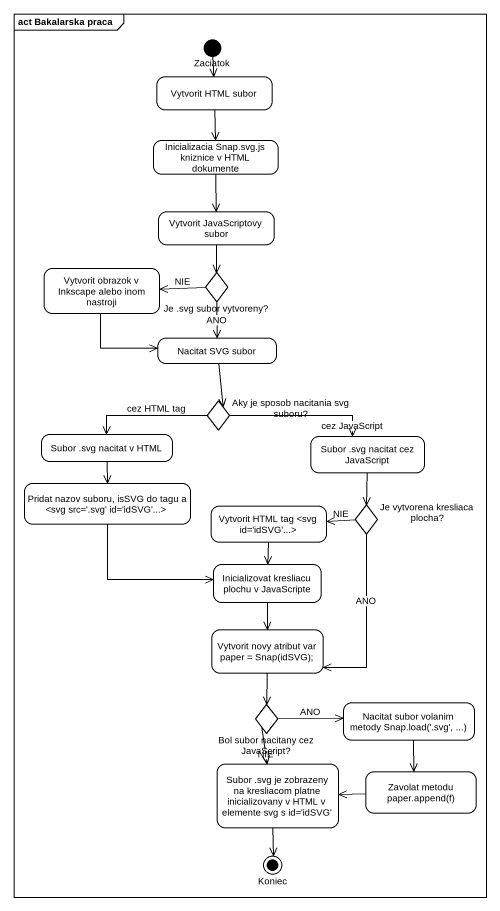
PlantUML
@startuml
mainframe act Bakalarska praca
hide empty description
state Zaciatok <<start>> #FFFFFF
state "Vytvorit HTML subor" as Vytvorit_HTML_subor #FFFFFF
state "Inicializacia Snap.svg.js kniznice v HTML dokumente" as Inicializacia_Snap_svg_js #FFFFFF
state "Vytvorit JavaScriptovy subor" as Vytvorit_JavaScriptovy_subor #FFFFFF
state "Vytvorit obrazok v Inkscape alebo inom nastroji" as Vytvorit_obrazok_v_Inkscape #FFFFFF
state "Je .svg subor vytvoreny?" as Je_svg_subor_vytvoreny <<choice>> #FFFFFF
state "Nacitat SVG subor" as Nacitat_SVG_subor #FFFFFF
state "Aky je sposob nacitania svg suboru?" as Aky_je_sposob_nacitania_svg <<choice>> #FFFFFF
state "Subor .svg nacitat v HTML" as Subor_svg_nacitat_v_HTML #FFFFFF
state "Subor .svg nacitat cez JavaScript" as Subor_svg_nacitat_cez #FFFFFF
state "Pridat nazov suboru, isSVG do tagu a <svg src='.svg' id='idSVG'...>" as Pridat_nazov_suboru_isSVG #FFFFFF
state "Vytvorit HTML tag <svg id='idSVG'...>" as Vytvorit_HTML_tag_svg_id #FFFFFF
state "Je vytvorena kresliaca plocha?" as Je_vytvorena_kresliaca <<choice>> #FFFFFF
state "Inicializovat kresliacu plochu v JavaScripte" as Inicializovat_kresliacu #FFFFFF
state "Vytvorit novy atribut var paper = Snap(idSVG);" as Vytvorit_novy_atribut_var #FFFFFF
state "Bol subor nacitany cez JavaScript?" as Bol_subor_nacitany_cez <<choice>> #FFFFFF
state "Nacitat subor volanim metody Snap.load('.svg', ...)" as Nacitat_subor_volanim #FFFFFF
state "Subor .svg je zobrazeny na kresliacom platne inicializovany v HTML v elemente svg s id='idSVG'" as Subor_svg_je_zobrazeny_na #FFFFFF
state "Zavolat metodu paper.append(f)" as Zavolat_metodu_paper_append #FFFFFF
state Koniec <<end>> #FFFFFF
Zaciatok --> Vytvorit_HTML_subor
Vytvorit_HTML_subor --> Inicializacia_Snap_svg_js
Inicializacia_Snap_svg_js --> Vytvorit_JavaScriptovy_subor
Vytvorit_JavaScriptovy_subor --> Je_svg_subor_vytvoreny
Vytvorit_obrazok_v_Inkscape -right-> Nacitat_SVG_subor
Je_svg_subor_vytvoreny -left-> Vytvorit_obrazok_v_Inkscape : NIE
Je_svg_subor_vytvoreny --> Nacitat_SVG_subor : ANO
Nacitat_SVG_subor --> Aky_je_sposob_nacitania_svg
Aky_je_sposob_nacitania_svg -left-> Subor_svg_nacitat_v_HTML : cez HTML tag
Aky_je_sposob_nacitania_svg -right-> Subor_svg_nacitat_cez : cez JavaScript
Subor_svg_nacitat_v_HTML --> Pridat_nazov_suboru_isSVG
Subor_svg_nacitat_cez --> Je_vytvorena_kresliaca
Pridat_nazov_suboru_isSVG -right-> Inicializovat_kresliacu
Vytvorit_HTML_tag_svg_id --> Inicializovat_kresliacu
Je_vytvorena_kresliaca -left-> Vytvorit_HTML_tag_svg_id : NIE
Je_vytvorena_kresliaca --> Vytvorit_novy_atribut_var : ANO
Inicializovat_kresliacu --> Vytvorit_novy_atribut_var
Vytvorit_novy_atribut_var --> Bol_subor_nacitany_cez
Bol_subor_nacitany_cez -right-> Nacitat_subor_volanim : ANO
Bol_subor_nacitany_cez --> Subor_svg_je_zobrazeny_na : NIE
Nacitat_subor_volanim --> Zavolat_metodu_paper_append
Subor_svg_je_zobrazeny_na --> Koniec
Zavolat_metodu_paper_append -left-> Subor_svg_je_zobrazeny_na
@enduml
